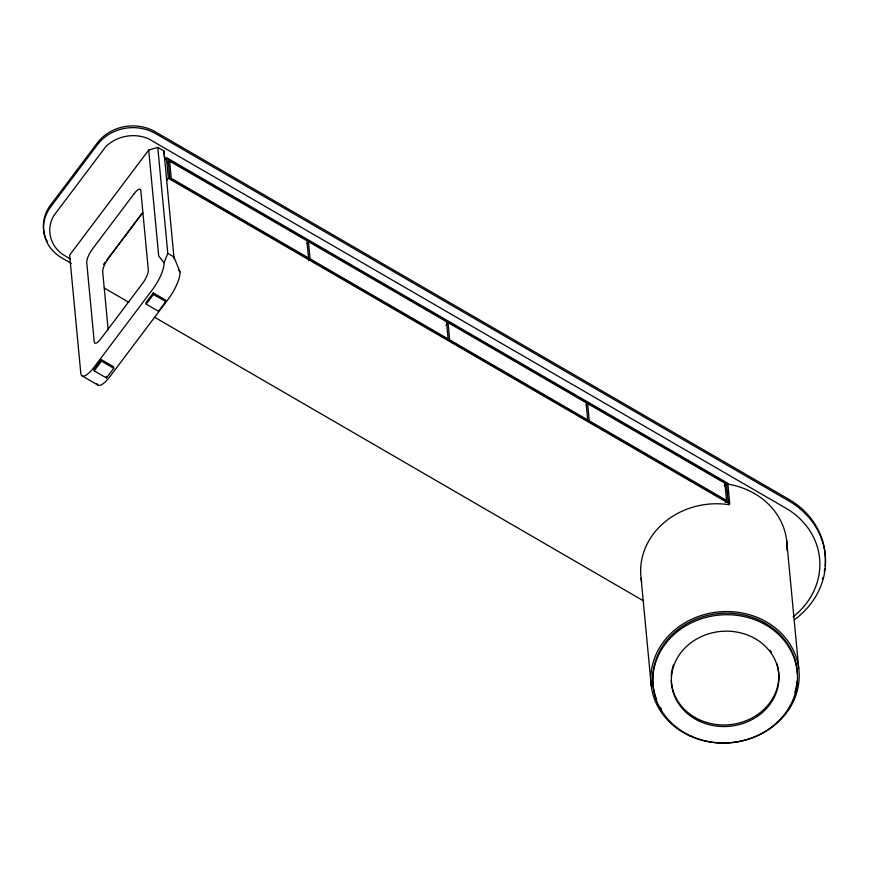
<?xml version="1.0" encoding="UTF-8"?>
<svg xmlns="http://www.w3.org/2000/svg" width="869" height="869" viewBox="0 0 869 869"><rect width="100%" height="100%" fill="white"/><g stroke="black" fill="none" stroke-linecap="round" stroke-linejoin="round"><path stroke-width="1.3" d="M164.024 262.764L167.793 253.379L157.778 147.382L148.697 150.065L69.629 255.106L80.795 373.214A22.279 6.528 -59.9 0 0 94.254 366.968L152.52 289.573A22.279 6.528 -59.9 0 0 164.045 264.133L164.024 262.764L158.723 256.062L148.697 150.065M164.784 159.755L166.413 157.604L727.798 483.262L729.754 503.955L168.369 178.297L166.413 157.604M168.26 162.948L169.64 161.113L306.92 240.746L308.549 257.984L171.269 178.351L169.64 161.113M103.53 264.426L105.149 262.275M106.778 260.113L141.625 213.828M166.75 180.448L168.369 178.297M142.722 212.753L108.44 258.278A11.145 3.259 -59.9 0 0 102.694 271.747L108.158 329.547M101.325 359.614L94.048 369.292L94.189 370.835L106.474 377.961L113.763 368.293L113.611 366.74L101.325 359.614L101.477 361.167L94.189 370.835M153.313 292.907L146.035 302.575L146.177 304.128L158.462 311.254L165.751 301.586L165.599 300.033L153.313 292.907L153.465 294.461L146.177 304.128M307.072 243.483L308.452 241.636L446.503 321.715L448.132 338.953L310.081 258.875L308.452 241.636M308.701 260.722L310.081 258.875M445.949 325.364L448.035 322.605L586.075 402.684L587.705 419.923L449.664 339.844L448.035 322.605M586.227 405.421L587.618 403.574L724.887 483.207L726.517 500.446L725.126 502.293M724.257 485.999L726.343 483.24L168.032 159.353L169.824 178.319L728.135 502.206L726.343 483.24M157.778 147.382L163.915 150.945L174.061 258.614M726.517 500.446L589.247 420.813L587.618 403.574M167.793 253.379L173.941 256.942L179.992 271.899A22.279 6.528 -59.9 0 1 168.488 298.827L110.222 376.234A22.279 6.528 -59.9 0 1 97.002 383.685M153.465 294.461L165.751 301.586M70.302 259.071L61.764 253.781A35.825 31.686 -5.4 0 1 53.541 216.023L105.605 146.872A35.825 31.686 -5.4 0 1 148.393 138.703L785.782 508.126A77.623 68.662 -5.4 0 1 793.104 616.849M71.247 263.372L61.862 257.93A41.777 36.954 -5.4 0 1 50.728 206.789L97.545 144.591A41.777 36.954 -5.4 0 1 155.497 133.533L788.9 500.968A83.543 73.908 -5.4 0 1 794.19 619.89M104.291 288.073L128.96 302.379M154.791 317.359L643.364 600.783M101.477 361.167L113.763 368.293M82.12 375.908L98.088 385.173M178.482 270.02L179.992 271.899M786.608 540.029L798.752 668.478M727.842 490.529L728.081 493.114M728.7 499.577L729.189 504.748L724.029 504.096A74.267 65.696 -5.4 0 0 641.713 582.176M641.094 578.352L651.283 686.108M106.333 376.418L106.474 377.961M163.915 150.945L164.675 159.331M47.567 242.017A41.777 36.954 -5.4 0 1 45.959 238.703M45.503 237.574A41.777 36.954 -5.4 0 1 50.565 205.062L97.382 142.864A41.777 36.954 -5.4 0 1 155.334 131.806L788.737 499.24A83.543 73.908 -5.4 0 1 825.083 566.023M824.746 568.923A83.543 73.908 -5.4 0 1 824.279 571.802M822.954 577.516A83.543 73.908 -5.4 0 1 822.4 579.406M797.09 681.263A72.409 64.045 -5.4 0 1 794.885 692.452M661.678 709.549A72.409 64.045 -5.4 0 1 660.353 707.344M656.519 699.306A72.409 64.045 -5.4 0 1 712.059 614.481A72.409 64.045 -5.4 0 1 797.318 673.714M776.875 663.59A53.845 47.632 -5.4 0 1 733.088 724.257A53.845 47.632 -5.4 0 1 671.259 679.949M671.281 676.212A53.845 47.632 -5.4 0 1 673.345 665.111M769.934 650.142A53.845 47.632 -5.4 0 1 771.422 652.239M727.82 484.131A74.267 65.696 -5.4 0 1 786.988 550.338M134.098 193.733L92.472 249.012A11.145 3.259 -59.9 0 0 86.726 262.481L94.221 341.789A11.145 3.259 -59.9 0 0 100.945 338.671L142.57 283.381A11.145 3.259 -59.9 0 0 148.317 269.922L140.821 190.615A11.145 3.259 -59.9 0 0 134.098 193.733M691.072 736.086A72.409 64.045 -5.4 0 0 797.46 675.267A72.409 64.045 -5.4 0 0 686.955 625.18A72.409 64.045 -5.4 0 0 691.072 736.086M699.806 721.411A53.845 47.632 -5.4 0 0 778.928 676.18A53.845 47.632 -5.4 0 0 696.753 638.943A53.845 47.632 -5.4 0 0 699.806 721.411M690.051 736A74.267 65.696 -5.4 0 0 799.165 673.616A74.267 65.696 -5.4 0 0 685.837 622.258A74.267 65.696 -5.4 0 0 690.051 736"/></g></svg>
